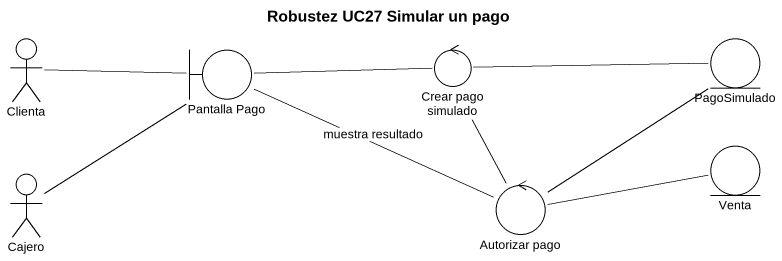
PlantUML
@startuml
title Robustez UC27 Simular un pago
actor Clienta
boundary "Pantalla Pago" as Pantalla_Pago
control "Crear pago simulado" as Crear_pago_simulado
entity PagoSimulado
entity Venta
actor Cajero
control "Autorizar pago" as Autorizar_pago
Clienta -right- Pantalla_Pago
Pantalla_Pago -right- Crear_pago_simulado
Crear_pago_simulado -right- PagoSimulado
Crear_pago_simulado -- Autorizar_pago
Cajero -up- Pantalla_Pago
Autorizar_pago -left- Pantalla_Pago : muestra resultado
Autorizar_pago -up- PagoSimulado
Autorizar_pago -right- Venta
@enduml
